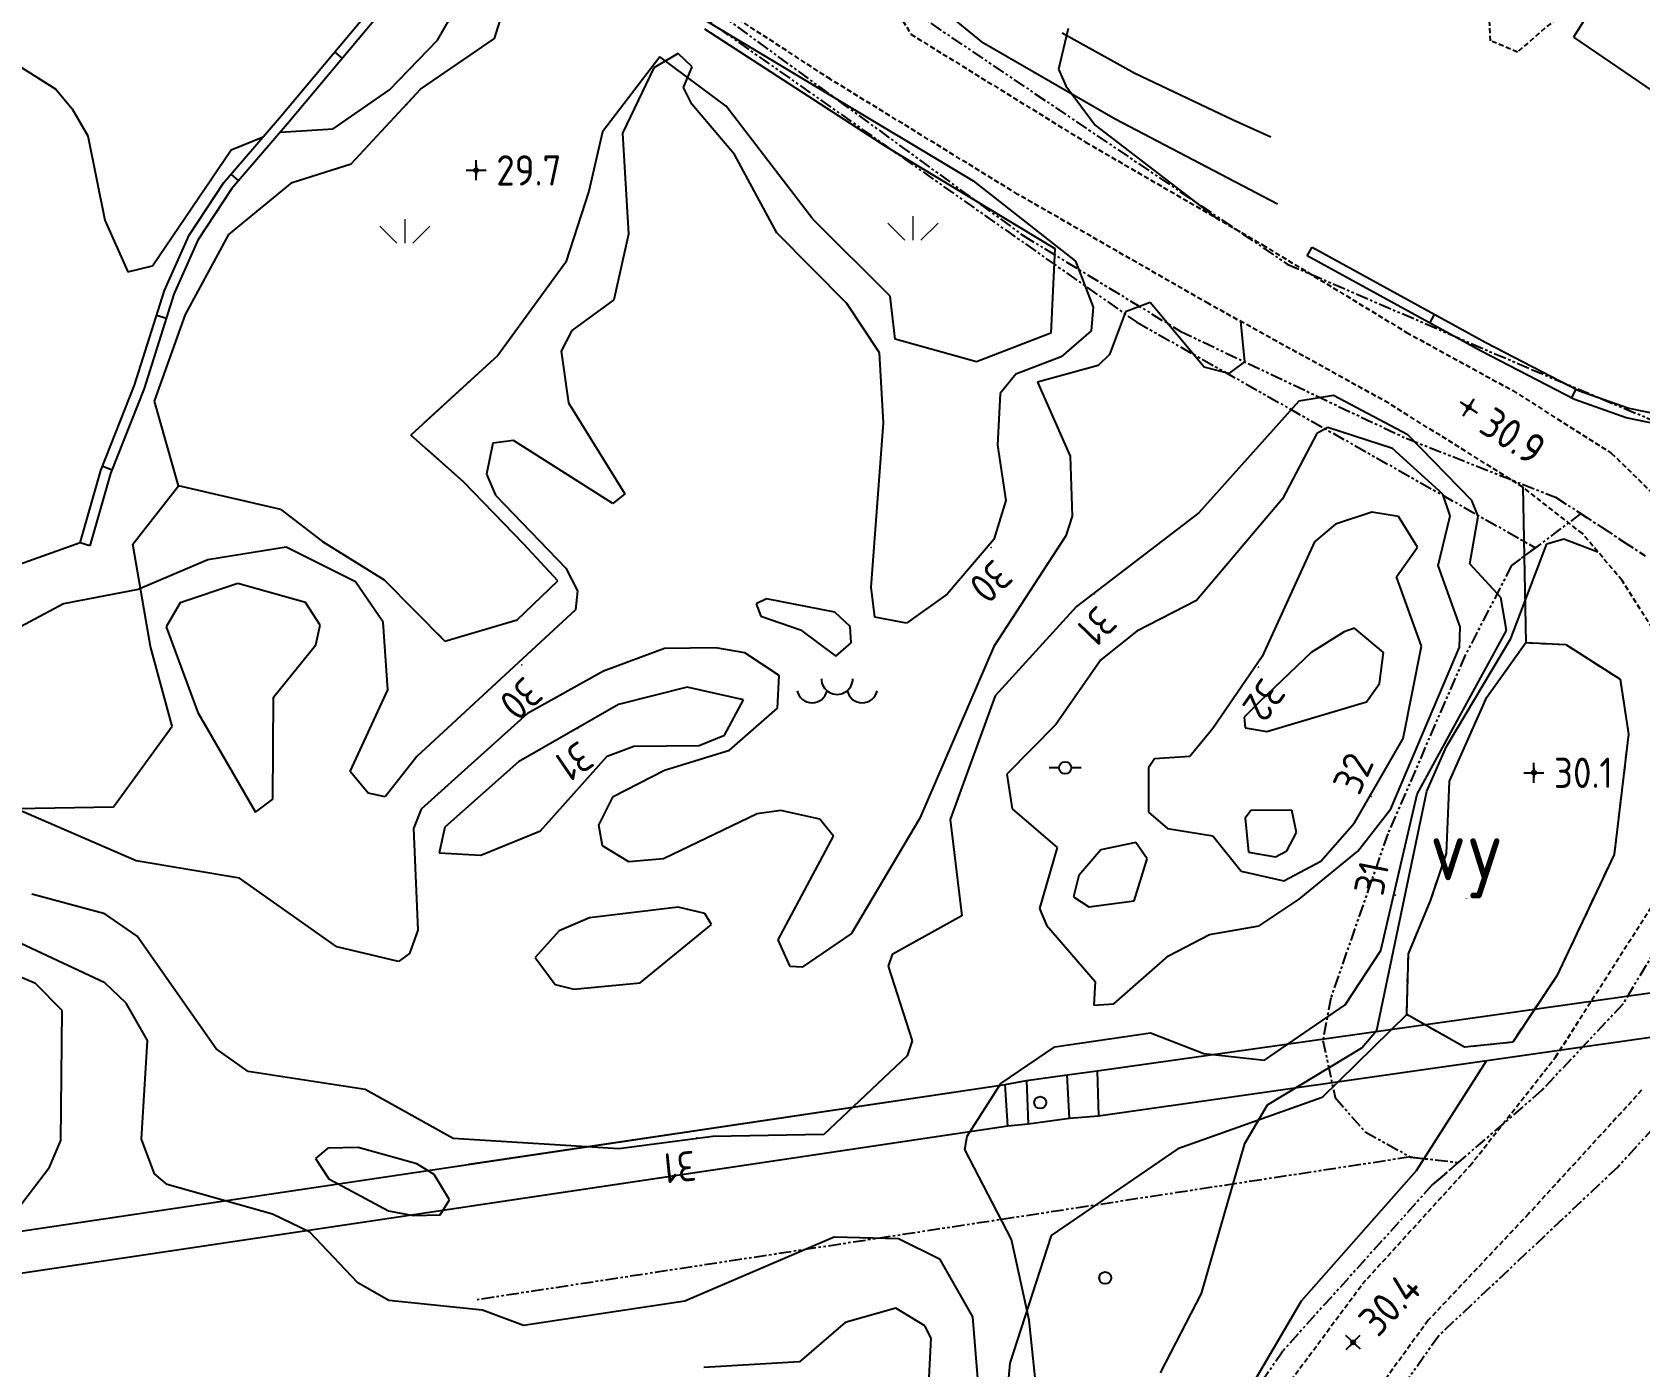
# Model space of a CAD drawing. Header units: metres. Extents: x 139929 to 142176, y 6401995 to 6404420.
# Drawn here: x 140050.9 to 140131.1, y 6402249 to 6402315.6 of the extents above; entities that cross this region are included whole.
import ezdxf
from ezdxf.enums import TextEntityAlignment as Align

# ---------------------------------------------------------------- set-up
doc = ezdxf.new("R2010")
doc.units = ezdxf.units.M
doc.header["$LTSCALE"] = 0.5
for name, pattern in [('DASHED', [0.75, 0.5, -0.25]), ('HAECK', [0]), ('PHANTOM', [2.5, 1.25, -0.25, 0.25, -0.25, 0.25, -0.25]), ('Underjord-Strand', [1.6, 0.8, -0.8])]:
    doc.linetypes.add(name, pattern=pattern)
doc.layers.get('0').update_dxf_attribs({"color": 1})
for name, color, linetype in [('M-BEF-BELYSNINGSSTOLPE', 4, 'Continuous'), ('M-BEF-BYGGNAD', 3, 'Continuous'), ('M-BEF-BÄCK', 7, 'Continuous'), ('M-BEF-EL-LUFT', 4, 'ELLEDNING'), ('M-BEF-HÄCK', 7, 'Continuous'), ('M-BEF-MARKLINJE', 4, 'Continuous'), ('M-BEF-MUR', 4, 'Continuous'), ('M-BEF-NIVÅ', 4, 'Continuous'), ('M-BEF-NIVÅKURVA-PRIMÄR-0.5M', 12, 'Continuous'), ('M-BEF-NIVÅKURVA-PRIMÄR-1.0M', 12, 'Continuous'), ('M-BEF-STAKET', 4, 'STAKET'), ('M-BEF-STOLPAR', 4, 'Continuous'), ('M-BEF-STRANDLINJE', 4, 'Continuous'), ('M-BEF-VÄGKANT', 1, 'DASHED'), ('M-GR-FASTIGHETSGRÄNS', 3, 'PHANTOM')]:
    doc.layers.add(name, color=color, linetype=linetype)
for name, color, linetype, lineweight in [('PRI_LED_LUFTLED_ELNÄT', 249, 'Continuous', 18), ('PRI_MARKSLAG_KÄRR', 100, 'Continuous', 18), ('PRI_VATTEN_VY', 170, 'Continuous', 18)]:
    doc.layers.add(name, color=color, linetype=linetype, lineweight=lineweight)
doc.styles.add('ISO', font='iso.shx', dxfattribs={"height": 2.5})
doc.styles.get("Standard").update_dxf_attribs({"font": 'simplex8.shx'})
doc.linetypes.add('Bäck', pattern='A,5,[107,sma.shx,S=1,R=0,X=0,Y=0],5', length=10)
doc.linetypes.add('ELLEDNING', pattern='A,3,-0.5,["E",Standard,S=0.5,R=0,X=0,Y=-0.25],-0.5', length=4)
doc.linetypes.add('STAKET', pattern='A,7,[134,morastr.shx,S=0.8,R=0,X=0,Y=0],0.6,[134,morastr.shx,S=0.8,R=0,X=0,Y=0],1', length=8.6)

# ---------------------------------------------------------------- blocks, each defined once
blk = doc.blocks.new('PRI_L_ALLM')
for points in [[(-0.3, 0, 0), (-0.8, 0, 0)], [(0.8, 0, 0), (0.3, 0, 0)]]:
    blk.add_polyline3d(points)
blk.add_circle((0, 0), 0.3)
blk = doc.blocks.new('PRI_L_STAM')
blk.add_circle((0, 0), 0.3)
blk = doc.blocks.new('PRI_M_BERG')
for centre, radius, start, end in [((0, 0.867), 0.784, 179.99999, 0.00001), ((-1.252, 0.43), 0.765, 192.29023, 347.70977), ((1.252, 0.43), 0.765, 192.29023, 347.70977)]:
    blk.add_arc(centre, radius, start, end)
blk = doc.blocks.new('PRI_M_KÄRR')
for points in [[(-1.249, 0.849, 0), (-0.4, 0, 0)], [(0, 1.2, 0), (0, 0, 0)], [(1.249, 0.849, 0), (0.4, 0, 0)]]:
    blk.add_polyline3d(points)
blk = doc.blocks.new('PRI_NIVÅ_HÖJDPUNKT_ISM')
at = {"color": 7}
for p, q in [((-0.25, 0), (0.25, 0)), ((0, 0.25), (0, -0.25))]:
    blk.add_line(p, q, dxfattribs=at)
blk = doc.blocks.new('osynlig cirkel')
blk.add_circle((0, 0), 0.005)
blk = doc.blocks.new('OSYNLIG')
blk.add_blockref('osynlig cirkel', (0, 0))
blk = doc.blocks.new('SPWDEF')
at = {"color": 0, "linetype": 'Continuous'}
for p, q in [((-1, 0), (1, 0)), ((0, -1), (0, 1))]:
    blk.add_line(p, q, dxfattribs=at)
blk.add_circle((0, 0), 0.2)
blk = doc.blocks.new('PRI_V_POLLARE')
blk.add_circle((0, 0), 0.2)
blk = doc.blocks.new('PRI_NIVÅ_HÖJDPKT')
at = {"color": 0, "linetype": 'Continuous', "lineweight": -3}
blk.add_circle((183, 184), 0.0005, dxfattribs=at)

msp = doc.modelspace()

# ---------------------------------------------------------------- linework, layer by layer
at = {"layer": 'M-BEF-BYGGNAD'}
for p, q in [((140131.024, 6402320.51), (140127.795, 6402315.332)), ((140131.024, 6402320.51), (140127.795, 6402315.332)), ((140127.795, 6402315.332), (140132.876, 6402311.87)), ((140127.795, 6402315.332), (140132.876, 6402311.87))]:
    msp.add_line(p, q, dxfattribs=at)
at = {"layer": 'M-BEF-BÄCK', "linetype": 'Bäck', "lineweight": -3}
for p, q in [((140119.961, 6402258.796, 29.761), (140123.461, 6402264.261, 30.019)), ((140114.239, 6402252.289, 29.601), (140119.961, 6402258.796, 29.761)), ((140110.418, 6402245.813, 29.727), (140114.239, 6402252.289, 29.601))]:
    msp.add_line(p, q, dxfattribs=at)
at = {"layer": 'M-BEF-BÄCK', "lineweight": -3}
for p, q in [((140119.961, 6402258.796), (140123.461, 6402264.261)), ((140114.239, 6402252.289), (140119.961, 6402258.796)), ((140110.418, 6402245.813), (140114.239, 6402252.289))]:
    msp.add_line(p, q, dxfattribs=at)
at = {"layer": 'M-BEF-EL-LUFT', "lineweight": -3}
for p, q in [((140104.027, 6402263.767), (140149.444, 6402270.159)), ((140149.757, 6402268.007), (140104.109, 6402261.503)), ((140102.539, 6402263.565), (140104.027, 6402263.767)), ((140019.271, 6402251.141, 40.173), (140099.436, 6402263.09, 40.082)), ((140099.436, 6402263.09, 40.082), (140100.501, 6402263.283, 40.082)), ((140100.501, 6402263.283, 40.082), (140102.539, 6402263.565, 40.082)), ((140102.656, 6402261.379, 40.093), (140100.595, 6402261.103, 40.093)), ((140104.109, 6402261.503), (140102.656, 6402261.379)), ((140099.576, 6402261.009, 40.093), (140019.357, 6402249.025, 40.173)), ((140100.595, 6402261.103, 40.093), (140099.576, 6402261.009, 40.093))]:
    msp.add_line(p, q, dxfattribs=at)
at = {"layer": 'M-BEF-HÄCK', "color": 1, "linetype": 'HAECK', "lineweight": -3}
for p, q in [((140098.366, 6402315.034, 31.804), (140094.837, 6402317.919, 31.558)), ((140102.293, 6402315.555), (140105.911, 6402313.538)), ((140104.933, 6402311.237), (140098.366, 6402315.034)), ((140105.911, 6402313.538), (140110.828, 6402311.203)), ((140113.026, 6402307.006), (140104.933, 6402311.237)), ((140110.828, 6402311.203), (140112.694, 6402310.37))]:
    msp.add_line(p, q, dxfattribs=at)
at = {"layer": 'M-BEF-HÄCK', "lineweight": -3}
for p, q in [((140098.366, 6402315.034), (140094.837, 6402317.919)), ((140102.293, 6402315.555), (140105.911, 6402313.538)), ((140104.933, 6402311.237), (140098.366, 6402315.034)), ((140105.911, 6402313.538), (140110.828, 6402311.203)), ((140113.026, 6402307.006), (140104.933, 6402311.237)), ((140110.828, 6402311.203), (140112.694, 6402310.37))]:
    msp.add_line(p, q, dxfattribs=at)
at = {"layer": 'M-BEF-MARKLINJE'}
for p, q in [((140073.958, 6402315.271, 29.218), (140075.225, 6402319.253, 29.515)), ((140070.277, 6402312.74, 29.338), (140073.958, 6402315.271, 29.218)), ((140084.435, 6402315.751, 29.796), (140093.52, 6402309.864, 29.985)), ((140082.21, 6402314.355, 29.298), (140079.344, 6402310.614, 29.395)), ((140085.523, 6402311.896, 29.43), (140082.21, 6402314.355, 29.298)), ((140066.817, 6402309.01, 29.584), (140070.277, 6402312.74, 29.338)), ((140089.85, 6402306.248, 29.601), (140085.523, 6402311.896, 29.43)), ((140079.344, 6402310.614, 29.395), (140078.662, 6402307.653, 29.578)), ((140093.52, 6402309.864, 29.985), (140101.925, 6402304.788, 29.813)), ((140063.861, 6402308.092, 29.756), (140066.817, 6402309.01, 29.584)), ((140060.713, 6402305.482, 29.813), (140063.861, 6402308.092, 29.756)), ((140078.662, 6402307.653, 29.578), (140077.53, 6402304.118, 29.704)), ((140093.704, 6402302.412, 29.721), (140089.85, 6402306.248, 29.601)), ((140058.551, 6402301.504, 29.767), (140060.713, 6402305.482, 29.813)), ((140101.925, 6402304.788, 29.813), (140101.723, 6402300.561, 30.042)), ((140077.53, 6402304.118, 29.704), (140074.137, 6402299.448, 29.922)), ((140093.96, 6402300.264, 29.853), (140093.704, 6402302.412, 29.721)), ((140056.997, 6402297.182, 29.573), (140058.551, 6402301.504, 29.767)), ((140098.014, 6402299.144, 29.882), (140093.96, 6402300.264, 29.853)), ((140101.723, 6402300.561, 30.042), (140098.014, 6402299.144, 29.882)), ((140074.137, 6402299.448, 29.922), (140069.78, 6402295.484, 30.025)), ((140058.202, 6402292.955, 29.561), (140056.997, 6402297.182, 29.573)), ((140072.423, 6402293.158, 29.653), (140069.78, 6402295.484, 30.025)), ((140055.918, 6402290.037, 29.51), (140058.202, 6402292.955, 29.561)), ((140063.299, 6402291.769, 29.721), (140058.202, 6402292.955, 29.561)), ((140075.422, 6402290.048, 29.641), (140072.423, 6402293.158, 29.653)), ((140125.277, 6402292.883, 30.717), (140125.426, 6402285.129, 30.19)), ((140063.299, 6402291.769, 29.721), (140065.374, 6402290.174, 29.985)), ((140056.798, 6402284.942, 29.876), (140055.918, 6402290.037, 29.51)), ((140065.374, 6402290.174, 29.985), (140068.453, 6402288.266, 29.721)), ((140077.115, 6402288.218, 29.939), (140075.422, 6402290.048, 29.641)), ((140068.453, 6402288.266, 29.721), (140071.482, 6402285.205, 29.51)), ((140075.097, 6402286.267, 30.105), (140077.115, 6402288.218, 29.939)), ((140071.482, 6402285.205, 29.51), (140075.097, 6402286.267, 30.105)), ((140057.873, 6402280.967, 30.265), (140056.798, 6402284.942, 29.876)), ((140054.949, 6402276.941, 30.505), (140057.873, 6402280.967, 30.265)), ((140047.214, 6402276.799, 30.831), (140054.949, 6402276.941, 30.505)), ((140119.483, 6402266.579, 29.91), (140115.254, 6402262.435, 29.727)), ((140115.254, 6402262.435, 29.727), (140108.057, 6402259.867, 30.253)), ((140108.057, 6402259.867, 30.253), (140101.746, 6402255.55, 30.591)), ((140101.746, 6402255.55, 30.591), (140099.669, 6402249.187, 31.209)), ((140099.669, 6402249.187, 31.209), (140098.422, 6402235.186, 31.003))]:
    msp.add_line(p, q, dxfattribs=at)
at = {"layer": 'M-BEF-MARKLINJE', "lineweight": -3}
for p, q in [((140073.958, 6402315.271), (140075.225, 6402319.253)), ((140070.277, 6402312.74), (140073.958, 6402315.271)), ((140084.435, 6402315.751), (140093.52, 6402309.864)), ((140082.21, 6402314.355), (140079.344, 6402310.614)), ((140085.523, 6402311.896), (140082.21, 6402314.355)), ((140069.539, 6402311.945), (140070.277, 6402312.74)), ((140089.85, 6402306.248), (140085.523, 6402311.896)), ((140079.344, 6402310.614), (140078.662, 6402307.653)), ((140093.52, 6402309.864), (140101.925, 6402304.788)), ((140078.662, 6402307.653), (140077.53, 6402304.118)), ((140093.704, 6402302.412), (140089.85, 6402306.248)), ((140101.925, 6402304.788), (140101.723, 6402300.561)), ((140077.53, 6402304.118), (140074.137, 6402299.448)), ((140093.96, 6402300.264), (140093.704, 6402302.412)), ((140098.014, 6402299.144), (140093.96, 6402300.264)), ((140101.723, 6402300.561), (140098.014, 6402299.144)), ((140074.137, 6402299.448), (140070.483, 6402296.123)), ((140072.423, 6402293.158), (140070.562, 6402294.796)), ((140075.422, 6402290.048), (140072.423, 6402293.158)), ((140125.277, 6402292.883), (140125.426, 6402285.129)), ((140077.115, 6402288.218), (140075.422, 6402290.048)), ((140075.097, 6402286.267), (140077.115, 6402288.218)), ((140071.482, 6402285.205), (140075.097, 6402286.267)), ((140071.111, 6402285.58), (140071.482, 6402285.205)), ((140119.483, 6402266.579), (140115.254, 6402262.435)), ((140115.254, 6402262.435), (140108.057, 6402259.867)), ((140108.057, 6402259.867), (140101.746, 6402255.55)), ((140101.746, 6402255.55), (140099.669, 6402249.187)), ((140099.669, 6402249.187), (140098.422, 6402235.186))]:
    msp.add_line(p, q, dxfattribs=at)
at = {"layer": 'M-BEF-MUR'}
for p, q in [((140063.233, 6402311.314, 30.826), (140067.637, 6402316.573, 31.192)), ((140068.019, 6402316.25, 31.192), (140063.613, 6402310.99, 30.826)), ((140065.983, 6402314.598, 31.055), (140066.366, 6402314.277, 31.055)), ((140060.455, 6402308.091, 30.459), (140063.233, 6402311.314, 30.826)), ((140063.613, 6402310.99, 30.826), (140060.854, 6402307.789, 30.459)), ((140058.721, 6402305.451, 30.539), (140060.455, 6402308.091, 30.459)), ((140060.806, 6402308.499, 30.505), (140061.184, 6402308.172, 30.503)), ((140060.854, 6402307.789, 30.459), (140059.162, 6402305.211, 30.539)), ((140057.499, 6402302.694, 30.488), (140058.721, 6402305.451, 30.539)), ((140059.162, 6402305.211, 30.539), (140057.967, 6402302.517, 30.488)), ((140114.519, 6402304.424), (140114.759, 6402304.863)), ((140114.759, 6402304.863), (140123.434, 6402300.103)), ((140123.198, 6402299.662), (140114.519, 6402304.424)), ((140056.005, 6402297.975, 30.202), (140057.499, 6402302.694, 30.488)), ((140057.967, 6402302.517, 30.488), (140056.477, 6402297.807, 30.202)), ((140057.11, 6402301.467, 30.414), (140057.587, 6402301.316, 30.415)), ((140120.634, 6402301.069), (140120.874, 6402301.507)), ((140123.434, 6402300.103), (140128.046, 6402297.715)), ((140127.846, 6402297.255), (140123.198, 6402299.662)), ((140054.327, 6402293.721, 30.334), (140056.005, 6402297.975, 30.202)), ((140056.477, 6402297.807, 30.202), (140054.801, 6402293.56, 30.334)), ((140127.704, 6402297.329), (140127.934, 6402297.773)), ((140128.046, 6402297.715), (140130.562, 6402296.818)), ((140130.428, 6402296.336), (140127.846, 6402297.255)), ((140130.562, 6402296.818), (140133.225, 6402296.28)), ((140133.136, 6402295.788), (140130.428, 6402296.336)), ((140053.284, 6402290.104, 30.717), (140054.327, 6402293.721, 30.334)), ((140054.801, 6402293.56, 30.334), (140053.765, 6402289.965, 30.717)), ((140054.414, 6402293.94, 30.327), (140054.878, 6402293.757, 30.328)), ((140053.765, 6402289.965, 30.717), (140053.284, 6402290.104, 30.717))]:
    msp.add_line(p, q, dxfattribs=at)
at = {"layer": 'M-BEF-MUR', "lineweight": -3}
for p, q in [((140114.519, 6402304.424), (140114.759, 6402304.863)), ((140114.759, 6402304.863), (140123.434, 6402300.103)), ((140123.198, 6402299.662), (140114.519, 6402304.424)), ((140120.634, 6402301.069), (140120.874, 6402301.507)), ((140123.434, 6402300.103), (140128.046, 6402297.715)), ((140127.846, 6402297.255), (140123.198, 6402299.662)), ((140127.704, 6402297.329), (140127.934, 6402297.773)), ((140128.046, 6402297.715), (140130.562, 6402296.818)), ((140130.428, 6402296.336), (140127.846, 6402297.255)), ((140130.562, 6402296.818), (140133.225, 6402296.28)), ((140133.136, 6402295.788), (140130.428, 6402296.336))]:
    msp.add_line(p, q, dxfattribs=at)
at = {"layer": 'M-BEF-NIVÅKURVA-PRIMÄR-0.5M', "linetype": 'Continuous', "lineweight": -3}
for p, q in [((140102.58, 6402315.773, 30.5), (140102.1, 6402313.744, 30.5)), ((140102.1, 6402313.744, 30.5), (140102.476, 6402312.913, 30.5)), ((140102.476, 6402312.913, 30.5), (140103.94, 6402310.938, 30.5)), ((140103.94, 6402310.938, 30.5), (140109.934, 6402306.34, 30.5)), ((140105.45, 6402301.634, 30.5), (140104.653, 6402299.51, 30.5)), ((140106.677, 6402302.09, 30.5), (140105.45, 6402301.634, 30.5)), ((140109.377, 6402298.872, 30.5), (140106.677, 6402302.09, 30.5)), ((140111.185, 6402301.161, 30.5), (140111.381, 6402299.129, 30.5)), ((140104.653, 6402299.51, 30.5), (140104.091, 6402298.958, 30.5)), ((140111.381, 6402299.129, 30.5), (140110.599, 6402298.55, 30.5)), ((140104.091, 6402298.958, 30.5), (140101.063, 6402298.125, 30.5)), ((140110.599, 6402298.55, 30.5), (140109.377, 6402298.872, 30.5)), ((140101.063, 6402298.125, 30.5), (140102.693, 6402294.439, 30.5)), ((140115.543, 6402295.861, 31.5), (140115.004, 6402295.561, 31.5)), ((140118.764, 6402294.806, 31.5), (140115.543, 6402295.861, 31.5)), ((140115.004, 6402295.561, 31.5), (140113.283, 6402292.308, 31.5)), ((140102.693, 6402294.439, 30.5), (140102.782, 6402291.442, 30.5)), ((140121.277, 6402292.531, 31.5), (140118.764, 6402294.806, 31.5)), ((140113.283, 6402292.308, 31.5), (140108.996, 6402287.224, 31.5)), ((140121.65, 6402291.449, 31.5), (140121.277, 6402292.531, 31.5)), ((140102.782, 6402291.442, 30.5), (140102.471, 6402290.453, 30.5)), ((140121.049, 6402288.974, 31.5), (140121.65, 6402291.449, 31.5)), ((140102.471, 6402290.453, 30.5), (140098.873, 6402284.938, 30.5)), ((140126.472, 6402290.062, 30.5), (140127.321, 6402290.305, 30.5)), ((140127.321, 6402290.305, 30.5), (140129.024, 6402289.654, 30.5)), ((140124.673, 6402285.34, 30.5), (140126.472, 6402290.062, 30.5)), ((140122.148, 6402285.915, 31.5), (140121.049, 6402288.974, 31.5)), ((140061.148, 6402288.078, 30.5), (140058.272, 6402287.115, 30.5)), ((140064.533, 6402287.131, 30.5), (140061.148, 6402288.078, 30.5)), ((140058.272, 6402287.115, 30.5), (140057.579, 6402285.912, 30.5)), ((140065.259, 6402286.001, 30.5), (140064.533, 6402287.131, 30.5)), ((140087.543, 6402287.319, 30.5), (140087.025, 6402287.06, 30.5)), ((140087.025, 6402287.06, 30.5), (140087.257, 6402286.446, 30.5)), ((140090.95, 6402286.645, 30.5), (140087.543, 6402287.319, 30.5)), ((140108.996, 6402287.224, 31.5), (140106.014, 6402285.692, 31.5)), ((140087.257, 6402286.446, 30.5), (140089.234, 6402285.764, 30.5)), ((140091.715, 6402285.938, 30.5), (140090.95, 6402286.645, 30.5)), ((140057.579, 6402285.912, 30.5), (140059.163, 6402281.649, 30.5)), ((140065.04, 6402285.013, 30.5), (140065.259, 6402286.001, 30.5)), ((140089.234, 6402285.764, 30.5), (140090.989, 6402284.461, 30.5)), ((140091.764, 6402285.124, 30.5), (140091.715, 6402285.938, 30.5)), ((140106.014, 6402285.692, 31.5), (140104.218, 6402284.277, 31.5)), ((140116.364, 6402285.669, 32.5), (140114.718, 6402284.641, 32.5)), ((140116.875, 6402285.847, 32.5), (140116.364, 6402285.669, 32.5)), ((140118.324, 6402284.637, 32.5), (140116.875, 6402285.847, 32.5)), ((140122.115, 6402284.908, 31.5), (140122.148, 6402285.915, 31.5)), ((140062.934, 6402282.413, 30.5), (140065.04, 6402285.013, 30.5)), ((140082.445, 6402284.832, 30.5), (140079.396, 6402283.709, 30.5)), ((140085.008, 6402284.864, 30.5), (140082.445, 6402284.832, 30.5)), ((140086.454, 6402284.621, 30.5), (140085.008, 6402284.864, 30.5)), ((140088.171, 6402283.496, 30.5), (140086.454, 6402284.621, 30.5)), ((140090.989, 6402284.461, 30.5), (140091.764, 6402285.124, 30.5)), ((140098.873, 6402284.938, 30.5), (140095.189, 6402276.379, 30.5)), ((140114.718, 6402284.641, 32.5), (140112.134, 6402282.171, 32.5)), ((140118.127, 6402283.088, 32.5), (140118.324, 6402284.637, 32.5)), ((140118.692, 6402276.835, 31.5), (140122.115, 6402284.908, 31.5)), ((140121.467, 6402279.943, 30.5), (140124.673, 6402285.34, 30.5)), ((140104.218, 6402284.277, 31.5), (140101.97, 6402281.046, 31.5)), ((140079.396, 6402283.709, 30.5), (140075.616, 6402281.586, 30.5)), ((140088.088, 6402281.855, 30.5), (140088.171, 6402283.496, 30.5)), ((140117.48, 6402282.18, 32.5), (140118.127, 6402283.088, 32.5)), ((140062.899, 6402277.317, 30.5), (140062.934, 6402282.413, 30.5)), ((140112.497, 6402280.696, 32.5), (140117.48, 6402282.18, 32.5)), ((140059.163, 6402281.649, 30.5), (140062.033, 6402276.677, 30.5)), ((140075.616, 6402281.586, 30.5), (140070.311, 6402276.823, 30.5)), ((140085.685, 6402279.758, 30.5), (140088.088, 6402281.855, 30.5)), ((140112.134, 6402282.171, 32.5), (140111.378, 6402281.414, 32.5)), ((140111.378, 6402281.414, 32.5), (140111.415, 6402280.881, 32.5)), ((140101.97, 6402281.046, 31.5), (140099.523, 6402278.558, 31.5)), ((140111.415, 6402280.881, 32.5), (140112.497, 6402280.696, 32.5)), ((140120.478, 6402277.711, 30.5), (140121.467, 6402279.943, 30.5)), ((140082.437, 6402278.759, 30.5), (140085.685, 6402279.758, 30.5)), ((140079.88, 6402277.452, 30.5), (140082.437, 6402278.759, 30.5)), ((140099.523, 6402278.558, 31.5), (140099.788, 6402276.84, 31.5)), ((140056.088, 6402274.248, 30.5), (140048.741, 6402277.416, 30.5)), ((140079.176, 6402276.019, 30.5), (140079.88, 6402277.452, 30.5)), ((140117.995, 6402265.8, 30.5), (140120.478, 6402277.711, 30.5)), ((140062.033, 6402276.677, 30.5), (140062.899, 6402277.317, 30.5)), ((140070.311, 6402276.823, 30.5), (140069.913, 6402275.853, 30.5)), ((140087.067, 6402276.59, 30.5), (140082.401, 6402274.347, 30.5)), ((140088.258, 6402276.759, 30.5), (140087.067, 6402276.59, 30.5)), ((140090.201, 6402276.315, 30.5), (140088.258, 6402276.759, 30.5)), ((140099.788, 6402276.84, 31.5), (140102.043, 6402274.912, 31.5)), ((140111.701, 6402276.75, 32.5), (140111.426, 6402276.368, 32.5)), ((140113.755, 6402276.767, 32.5), (140111.701, 6402276.75, 32.5)), ((140113.975, 6402275.649, 32.5), (140113.755, 6402276.767, 32.5)), ((140117.042, 6402274.72, 31.5), (140118.692, 6402276.835, 31.5)), ((140069.913, 6402275.853, 30.5), (140070.132, 6402270.778, 30.5)), ((140079.349, 6402274.989, 30.5), (140079.176, 6402276.019, 30.5)), ((140090.871, 6402275.473, 30.5), (140090.201, 6402276.315, 30.5)), ((140095.189, 6402276.379, 30.5), (140091.779, 6402270.617, 30.5)), ((140111.426, 6402276.368, 32.5), (140111.587, 6402274.669, 32.5)), ((140080.672, 6402274.199, 30.5), (140079.349, 6402274.989, 30.5)), ((140088.117, 6402270.303, 30.5), (140090.871, 6402275.473, 30.5)), ((140113.494, 6402274.742, 32.5), (140113.975, 6402275.649, 32.5)), ((140061.232, 6402273.38, 30.5), (140056.088, 6402274.248, 30.5)), ((140082.401, 6402274.347, 30.5), (140080.672, 6402274.199, 30.5)), ((140102.043, 6402274.912, 31.5), (140101.15, 6402271.862, 31.5)), ((140111.587, 6402274.669, 32.5), (140112.94, 6402274.437, 32.5)), ((140112.94, 6402274.437, 32.5), (140113.494, 6402274.742, 32.5)), ((140114.117, 6402272.333, 31.5), (140117.042, 6402274.72, 31.5)), ((140066.091, 6402269.955, 30.5), (140061.232, 6402273.38, 30.5)), ((140101.15, 6402271.862, 31.5), (140101.501, 6402271.03, 31.5)), ((140112.119, 6402271.004, 31.5), (140114.117, 6402272.333, 31.5)), ((140101.501, 6402271.03, 31.5), (140103.929, 6402268.226, 31.5)), ((140109.646, 6402270.572, 31.5), (140112.119, 6402271.004, 31.5)), ((140054.514, 6402268.148, 31.5), (140049.251, 6402270.611, 31.5)), ((140070.132, 6402270.778, 30.5), (140069.727, 6402269.624, 30.5)), ((140088.724, 6402268.965, 30.5), (140088.117, 6402270.303, 30.5)), ((140091.779, 6402270.617, 30.5), (140089.319, 6402268.943, 30.5)), ((140107.593, 6402269.497, 31.5), (140109.646, 6402270.572, 31.5)), ((140069.177, 6402269.215, 30.5), (140066.091, 6402269.955, 30.5)), ((140069.727, 6402269.624, 30.5), (140069.177, 6402269.215, 30.5)), ((140104.859, 6402267.108, 31.5), (140107.593, 6402269.497, 31.5)), ((140089.319, 6402268.943, 30.5), (140088.724, 6402268.965, 30.5)), ((140055.591, 6402267.133, 31.5), (140054.514, 6402268.148, 31.5)), ((140103.929, 6402268.226, 31.5), (140103.863, 6402267.035, 31.5)), ((140056.647, 6402265.286, 31.5), (140055.591, 6402267.133, 31.5)), ((140103.863, 6402267.035, 31.5), (140104.859, 6402267.108, 31.5)), ((140117.248, 6402264.916, 30.5), (140117.995, 6402265.8, 30.5)), ((140056.354, 6402260.356, 31.5), (140056.647, 6402265.286, 31.5)), ((140112.533, 6402262.062, 30.5), (140117.248, 6402264.916, 30.5)), ((140111.396, 6402260.14, 30.5), (140112.533, 6402262.062, 30.5)), ((140057.003, 6402258.625, 31.5), (140056.354, 6402260.356, 31.5)), ((140065.64, 6402259.909, 31.5), (140065.026, 6402259.392, 31.5)), ((140067.161, 6402259.933, 31.5), (140065.64, 6402259.909, 31.5)), ((140070.092, 6402259.131, 31.5), (140067.161, 6402259.933, 31.5)), ((140109.238, 6402252.65, 30.5), (140111.396, 6402260.14, 30.5)), ((140065.026, 6402259.392, 31.5), (140065.702, 6402258.382, 31.5)), ((140070.947, 6402258.6, 31.5), (140070.092, 6402259.131, 31.5)), ((140057.622, 6402258.091, 31.5), (140057.003, 6402258.625, 31.5)), ((140065.702, 6402258.382, 31.5), (140068.677, 6402256.782, 31.5)), ((140071.72, 6402257.322, 31.5), (140070.947, 6402258.6, 31.5)), ((140062.889, 6402256.615, 31.5), (140057.622, 6402258.091, 31.5)), ((140071.255, 6402256.581, 31.5), (140071.72, 6402257.322, 31.5)), ((140064.749, 6402255.716, 31.5), (140062.889, 6402256.615, 31.5)), ((140068.677, 6402256.782, 31.5), (140069.905, 6402256.551, 31.5)), ((140069.905, 6402256.551, 31.5), (140071.255, 6402256.581, 31.5)), ((140067.148, 6402253.184, 31.5), (140064.749, 6402255.716, 31.5)), ((140090.914, 6402255.467, 31.5), (140083.468, 6402252.276, 31.5)), ((140094.124, 6402255.38, 31.5), (140090.914, 6402255.467, 31.5)), ((140096.201, 6402254.352, 31.5), (140094.124, 6402255.38, 31.5)), ((140097.832, 6402251.485, 31.5), (140096.201, 6402254.352, 31.5)), ((140068.69, 6402252.314, 31.5), (140067.148, 6402253.184, 31.5)), ((140107.194, 6402248.706, 30.5), (140109.238, 6402252.65, 30.5)), ((140073.367, 6402251.825, 31.5), (140068.69, 6402252.314, 31.5)), ((140075.414, 6402251.065, 31.5), (140073.367, 6402251.825, 31.5)), ((140083.468, 6402252.276, 31.5), (140075.414, 6402251.065, 31.5)), ((140098.206, 6402246.826, 31.5), (140097.832, 6402251.485, 31.5))]:
    msp.add_line(p, q, dxfattribs=at)
at = {"layer": 'M-BEF-NIVÅKURVA-PRIMÄR-1.0M', "linetype": 'Continuous', "lineweight": -3}
for p, q in [((140076.042, 6402321.248, 30), (140097.852, 6402308.168, 30)), ((140071.121, 6402315.186, 30), (140074.208, 6402320.606, 30)), ((140047.623, 6402315.534, 30), (140052.066, 6402312.744, 30)), ((140068.719, 6402312.702, 30), (140071.121, 6402315.186, 30)), ((140083.124, 6402314.514, 30), (140081.91, 6402313.802, 30)), ((140083.825, 6402313.85, 30), (140083.124, 6402314.514, 30)), ((140081.91, 6402313.802, 30), (140080.35, 6402310.543, 30)), ((140083.4, 6402312.817, 30), (140083.825, 6402313.85, 30)), ((140052.066, 6402312.744, 30), (140052.889, 6402311.762, 30)), ((140065.907, 6402310.754, 30), (140068.719, 6402312.702, 30)), ((140083.801, 6402311.997, 30), (140083.4, 6402312.817, 30)), ((140085.941, 6402309.484, 30), (140083.801, 6402311.997, 30)), ((140052.889, 6402311.762, 30), (140053.666, 6402310.42, 30)), ((140053.666, 6402310.42, 30), (140054.524, 6402306.2, 30)), ((140060.816, 6402309.72, 30), (140062.415, 6402310.365, 30)), ((140063.275, 6402310.598, 30), (140065.907, 6402310.754, 30)), ((140080.35, 6402310.543, 30), (140080.641, 6402305.502, 30)), ((140056.903, 6402303.927, 30), (140060.816, 6402309.72, 30)), ((140088.057, 6402305.567, 30), (140085.941, 6402309.484, 30)), ((140097.852, 6402308.168, 30), (140102.96, 6402304.167, 30)), ((140054.524, 6402306.2, 30), (140055.666, 6402303.635, 30)), ((140080.641, 6402305.502, 30), (140079.924, 6402302.232, 30)), ((140091.537, 6402302.047, 30), (140088.057, 6402305.567, 30)), ((140055.666, 6402303.635, 30), (140056.903, 6402303.927, 30)), ((140102.96, 6402304.167, 30), (140103.84, 6402301.863, 30)), ((140079.924, 6402302.232, 30), (140077.818, 6402300.701, 30)), ((140093.171, 6402299.591, 30), (140091.537, 6402302.047, 30)), ((140103.84, 6402301.863, 30), (140103.733, 6402300.685, 30)), ((140077.818, 6402300.701, 30), (140077.295, 6402299.667, 30)), ((140103.733, 6402300.685, 30), (140102.24, 6402299.38, 30)), ((140077.295, 6402299.667, 30), (140077.649, 6402297.098, 30)), ((140093.379, 6402296.09, 30), (140093.171, 6402299.591, 30)), ((140102.24, 6402299.38, 30), (140099.971, 6402298.514, 30)), ((140099.971, 6402298.514, 30), (140099.19, 6402297.557, 30)), ((140099.19, 6402297.557, 30), (140099.055, 6402294.972, 30)), ((140115.824, 6402297.451, 31), (140114.101, 6402297.172, 31)), ((140119.545, 6402295.495, 31), (140115.824, 6402297.451, 31)), ((140077.649, 6402297.098, 30), (140080.469, 6402292.56, 30)), ((140114.101, 6402297.172, 31), (140109.101, 6402291.596, 31)), ((140092.758, 6402287.889, 30), (140093.379, 6402296.09, 30)), ((140073.887, 6402295.073, 30), (140073.566, 6402293.535, 30)), ((140074.906, 6402295.213, 30), (140073.887, 6402295.073, 30)), ((140079.874, 6402292.067, 30), (140074.906, 6402295.213, 30)), ((140122.729, 6402292.219, 31), (140119.545, 6402295.495, 31)), ((140099.055, 6402294.972, 30), (140099.472, 6402292.218, 30)), ((140073.566, 6402293.535, 30), (140074.019, 6402292.481, 30)), ((140074.019, 6402292.481, 30), (140077.52, 6402288.847, 30)), ((140080.469, 6402292.56, 30), (140079.874, 6402292.067, 30)), ((140099.472, 6402292.218, 30), (140098.882, 6402290.277, 30)), ((140123.053, 6402291.438, 31), (140122.729, 6402292.219, 31)), ((140109.101, 6402291.596, 31), (140102.999, 6402286.924, 31)), ((140115.932, 6402291.032, 32), (140114.882, 6402290.162, 32)), ((140117.737, 6402291.631, 32), (140115.932, 6402291.032, 32)), ((140119.063, 6402291.413, 32), (140117.737, 6402291.631, 32)), ((140120.024, 6402289.888, 32), (140119.063, 6402291.413, 32)), ((140122.624, 6402289.056, 31), (140123.053, 6402291.438, 31)), ((140098.882, 6402290.277, 30), (140096.552, 6402287.547, 30)), ((140063.566, 6402289.895, 30), (140059.65, 6402289.258, 30)), ((140067.019, 6402288.169, 30), (140063.566, 6402289.895, 30)), ((140114.882, 6402290.162, 32), (140112.274, 6402284.442, 32)), ((140118.971, 6402288.411, 32), (140120.024, 6402289.888, 32)), ((140059.65, 6402289.258, 30), (140056.176, 6402287.779, 30)), ((140077.52, 6402288.847, 30), (140078.106, 6402287.711, 30)), ((140124.183, 6402287.373, 31), (140122.624, 6402289.056, 31)), ((140068.41, 6402286.149, 30), (140067.019, 6402288.169, 30)), ((140092.943, 6402286.4, 30), (140092.758, 6402287.889, 30)), ((140120.219, 6402284.944, 32), (140118.971, 6402288.411, 32)), ((140052.46, 6402287.072, 30), (140047.896, 6402284.623, 30)), ((140056.176, 6402287.779, 30), (140052.46, 6402287.072, 30)), ((140078.106, 6402287.711, 30), (140078.004, 6402286.757, 30)), ((140096.552, 6402287.547, 30), (140094.515, 6402286.102, 30)), ((140124.463, 6402285.74, 31), (140124.183, 6402287.373, 31)), ((140078.004, 6402286.757, 30), (140070.094, 6402279.445, 30)), ((140094.515, 6402286.102, 30), (140092.943, 6402286.4, 30)), ((140102.999, 6402286.924, 31), (140098.938, 6402282.477, 31)), ((140068.636, 6402282.768, 30), (140068.41, 6402286.149, 30)), ((140119.997, 6402277.564, 31), (140124.463, 6402285.74, 31)), ((140119.301, 6402280.338, 32), (140120.219, 6402284.944, 32)), ((140112.274, 6402284.442, 32), (140109.803, 6402280.849, 32)), ((140066.765, 6402278.692, 30), (140068.636, 6402282.768, 30)), ((140083.582, 6402282.914, 31), (140080.145, 6402282.043, 31)), ((140086.379, 6402282.27, 31), (140083.582, 6402282.914, 31)), ((140085.446, 6402280.508, 31), (140086.379, 6402282.27, 31)), ((140098.938, 6402282.477, 31), (140096.706, 6402276.309, 31)), ((140080.145, 6402282.043, 31), (140075.161, 6402279.178, 31)), ((140109.803, 6402280.849, 32), (140108.658, 6402279.441, 32)), ((140079.589, 6402279.456, 31), (140080.918, 6402279.964, 31)), ((140080.918, 6402279.964, 31), (140084.174, 6402279.994, 31)), ((140084.174, 6402279.994, 31), (140085.446, 6402280.508, 31)), ((140116.878, 6402276.144, 32), (140119.301, 6402280.338, 32)), ((140070.094, 6402279.445, 30), (140068.507, 6402277.44, 30)), ((140075.161, 6402279.178, 31), (140071.491, 6402275.92, 31)), ((140076.259, 6402275.739, 31), (140079.589, 6402279.456, 31)), ((140106.9, 6402279.326, 32), (140106.598, 6402278.887, 32)), ((140108.658, 6402279.441, 32), (140106.9, 6402279.326, 32)), ((140067.662, 6402277.625, 30), (140066.765, 6402278.692, 30)), ((140106.598, 6402278.887, 32), (140106.597, 6402276.667, 32)), ((140068.507, 6402277.44, 30), (140067.662, 6402277.625, 30)), ((140118.195, 6402269.774, 31), (140119.997, 6402277.564, 31)), ((140106.597, 6402276.667, 32), (140107.539, 6402275.848, 32)), ((140071.491, 6402275.92, 31), (140071.208, 6402274.635, 31)), ((140096.706, 6402276.309, 31), (140097.275, 6402271.501, 31)), ((140107.539, 6402275.848, 32), (140109.813, 6402275.493, 32)), ((140115.19, 6402274.219, 32), (140116.878, 6402276.144, 32)), ((140073.273, 6402274.524, 31), (140076.259, 6402275.739, 31)), ((140105.964, 6402275.165, 32), (140104.223, 6402274.798, 32)), ((140106.528, 6402274.343, 32), (140105.964, 6402275.165, 32)), ((140109.813, 6402275.493, 32), (140111.224, 6402273.728, 32)), ((140071.208, 6402274.635, 31), (140073.273, 6402274.524, 31)), ((140104.223, 6402274.798, 32), (140103.12, 6402273.515, 32)), ((140105.884, 6402272.24, 32), (140106.528, 6402274.343, 32)), ((140113.344, 6402273.251, 32), (140115.19, 6402274.219, 32)), ((140103.12, 6402273.515, 32), (140102.849, 6402272.441, 32)), ((140111.224, 6402273.728, 32), (140113.344, 6402273.251, 32)), ((140054.513, 6402271.604, 31), (140050.884, 6402272.574, 31)), ((140083.127, 6402271.928, 31), (140078.708, 6402271.392, 31)), ((140084.459, 6402271.61, 31), (140083.127, 6402271.928, 31)), ((140102.849, 6402272.441, 32), (140103.612, 6402271.947, 32)), ((140103.612, 6402271.947, 32), (140105.884, 6402272.24, 32)), ((140051.064, 6402268.114, 32), (140043.323, 6402271.417, 32)), ((140056.137, 6402270.492, 31), (140054.513, 6402271.604, 31)), ((140078.708, 6402271.392, 31), (140077.194, 6402270.749, 31)), ((140081.228, 6402268.15, 31), (140084.796, 6402271.068, 31)), ((140084.796, 6402271.068, 31), (140084.459, 6402271.61, 31)), ((140097.275, 6402271.501, 31), (140093.81, 6402269.569, 31)), ((140060.074, 6402264.866, 31), (140056.137, 6402270.492, 31)), ((140077.194, 6402270.749, 31), (140075.993, 6402269.418, 31)), ((140075.993, 6402269.418, 31), (140076.989, 6402268.066, 31)), ((140093.81, 6402269.569, 31), (140093.61, 6402268.986, 31)), ((140116.405, 6402267.054, 31), (140118.195, 6402269.774, 31)), ((140093.61, 6402268.986, 31), (140094.796, 6402265.262, 31)), ((140052.394, 6402266.783, 32), (140051.064, 6402268.114, 32)), ((140076.989, 6402268.066, 31), (140077.914, 6402267.834, 31)), ((140077.914, 6402267.834, 31), (140081.228, 6402268.15, 31)), ((140112.382, 6402264.29, 31), (140116.405, 6402267.054, 31)), ((140052.315, 6402260.296, 32), (140052.394, 6402266.783, 32)), ((140101.927, 6402264.955, 31), (140106.702, 6402265.669, 31)), ((140106.702, 6402265.669, 31), (140109.363, 6402264.625, 31)), ((140061.668, 6402263.739, 31), (140060.074, 6402264.866, 31)), ((140094.796, 6402265.262, 31), (140094.562, 6402264.519, 31)), ((140099.231, 6402263.131, 31), (140101.927, 6402264.955, 31)), ((140109.363, 6402264.625, 31), (140112.382, 6402264.29, 31)), ((140067.505, 6402262.839, 31), (140061.668, 6402263.739, 31)), ((140094.562, 6402264.519, 31), (140090.388, 6402260.596, 31)), ((140097.542, 6402260.514, 31), (140099.231, 6402263.131, 31)), ((140071.893, 6402260.397, 31), (140067.505, 6402262.839, 31)), ((140090.388, 6402260.596, 31), (140084.856, 6402260.494, 31)), ((140097.439, 6402259.839, 31), (140097.542, 6402260.514, 31)), ((140051.757, 6402258.955, 32), (140052.315, 6402260.296, 32)), ((140080.168, 6402259.869, 31), (140071.893, 6402260.397, 31)), ((140084.856, 6402260.494, 31), (140080.168, 6402259.869, 31)), ((140099.76, 6402255.349, 31), (140097.439, 6402259.839, 31)), ((140047.429, 6402253.299, 32), (140051.757, 6402258.955, 32)), ((140100.636, 6402251.318, 31), (140099.76, 6402255.349, 31)), ((140093.991, 6402251.932, 32), (140091.466, 6402251.205, 32)), ((140095.434, 6402251.042, 32), (140093.991, 6402251.932, 32)), ((140091.466, 6402251.205, 32), (140089.182, 6402249.252, 32)), ((140095.756, 6402250.423, 32), (140095.434, 6402251.042, 32)), ((140101.834, 6402240.129, 31), (140100.636, 6402251.318, 31)), ((140095.652, 6402248.461, 32), (140095.756, 6402250.423, 32)), ((140089.182, 6402249.252, 32), (140084.41, 6402248.97, 32))]:
    msp.add_line(p, q, dxfattribs=at)
at = {"layer": 'M-BEF-STAKET', "color": 1, "linetype": 'STAKET', "lineweight": -3}
msp.add_line((140053.284, 6402290.104, 30.717), (140049.337, 6402288.691, 30.74), dxfattribs=at)
at = {"layer": 'M-BEF-STOLPAR', "lineweight": -3}
for p, q in [((140104.027, 6402263.767), (140104.109, 6402261.503)), ((140099.576, 6402261.009, 40.093), (140099.436, 6402263.09, 40.082)), ((140100.501, 6402263.283, 40.082), (140100.595, 6402261.103, 40.093)), ((140102.656, 6402261.379, 40.093), (140102.539, 6402263.565, 40.082))]:
    msp.add_line(p, q, dxfattribs=at)
at = {"layer": 'M-BEF-STRANDLINJE', "linetype": 'Underjord-Strand', "lineweight": -3}
for p, q in [((140123.478, 6402282.412), (140125.426, 6402285.129)), ((140125.426, 6402285.129), (140127.422, 6402285.029)), ((140127.422, 6402285.029), (140130.124, 6402283.305)), ((140130.124, 6402283.305), (140130.549, 6402280.558)), ((140121.617, 6402278.222), (140123.478, 6402282.412)), ((140130.549, 6402280.558), (140129.831, 6402274.565)), ((140121.469, 6402274.608), (140121.617, 6402278.222)), ((140120.668, 6402272.248), (140121.469, 6402274.608)), ((140129.831, 6402274.565), (140126.975, 6402268.499)), ((140119.566, 6402269.599), (140120.668, 6402272.248)), ((140119.483, 6402266.579), (140119.566, 6402269.599)), ((140126.975, 6402268.499), (140124.768, 6402265.192)), ((140122.359, 6402264.944), (140119.483, 6402266.579)), ((140124.768, 6402265.192), (140122.359, 6402264.944))]:
    msp.add_line(p, q, dxfattribs=at)
at = {"layer": 'M-BEF-STRANDLINJE', "lineweight": -3}
for p, q in [((140123.478, 6402282.412), (140125.426, 6402285.129)), ((140125.426, 6402285.129), (140127.422, 6402285.029)), ((140127.422, 6402285.029), (140130.124, 6402283.305)), ((140130.124, 6402283.305), (140130.549, 6402280.558)), ((140121.617, 6402278.222), (140123.478, 6402282.412)), ((140130.549, 6402280.558), (140129.831, 6402274.565)), ((140121.469, 6402274.608), (140121.617, 6402278.222)), ((140120.668, 6402272.248), (140121.469, 6402274.608)), ((140129.831, 6402274.565), (140126.975, 6402268.499)), ((140119.566, 6402269.599), (140120.668, 6402272.248)), ((140119.483, 6402266.579), (140119.566, 6402269.599)), ((140126.975, 6402268.499), (140124.768, 6402265.192)), ((140122.359, 6402264.944), (140119.483, 6402266.579)), ((140124.768, 6402265.192), (140122.359, 6402264.944))]:
    msp.add_line(p, q, dxfattribs=at)
at = {"layer": 'M-BEF-VÄGKANT'}
for p, q in [((140090.724, 6402313.235, 30.265), (140080.658, 6402319.797, 30.282)), ((140093.958, 6402316.8, 30.345), (140094.742, 6402315.479, 30.351)), ((140123.665, 6402315.157), (140123.551, 6402317.257)), ((140127.232, 6402316.514), (140125.004, 6402314.587)), ((140094.742, 6402315.479, 30.351), (140103.453, 6402310.099, 30.288)), ((140125.004, 6402314.587), (140123.665, 6402315.157)), ((140100.082, 6402307.487, 30.282), (140090.724, 6402313.235, 30.265)), ((140103.453, 6402310.099), (140112.291, 6402304.973)), ((140109.586, 6402302.044), (140100.082, 6402307.487)), ((140112.291, 6402304.973), (140119.473, 6402300.605)), ((140118.591, 6402297.07), (140109.586, 6402302.044)), ((140119.473, 6402300.605), (140124.768, 6402297.704)), ((140124.768, 6402297.704), (140129.691, 6402294.586)), ((140125.277, 6402292.883), (140118.591, 6402297.07)), ((140129.691, 6402294.586), (140133.376, 6402290.993)), ((140128.252, 6402290.566), (140125.277, 6402292.883)), ((140130.229, 6402288.232), (140128.252, 6402290.566)), ((140131.933, 6402285.525), (140130.229, 6402288.232)), ((140126.91, 6402264.454), (140132, 6402272.437)), ((140122.637, 6402259.025), (140126.91, 6402264.454)), ((140131.204, 6402262.795), (140125.56, 6402256.632)), ((140117.27, 6402253.131), (140122.637, 6402259.025)), ((140125.56, 6402256.632), (140120.553, 6402251.318)), ((140113.484, 6402248.024), (140117.27, 6402253.131)), ((140120.553, 6402251.318), (140116.693, 6402246.012))]:
    msp.add_line(p, q, dxfattribs=at)
at = {"layer": 'M-BEF-VÄGKANT', "lineweight": -3}
for p, q in [((140090.724, 6402313.235), (140080.658, 6402319.797)), ((140093.958, 6402316.8), (140094.742, 6402315.479)), ((140123.665, 6402315.157), (140123.551, 6402317.257)), ((140127.232, 6402316.514), (140125.004, 6402314.587)), ((140094.742, 6402315.479), (140103.453, 6402310.099)), ((140125.004, 6402314.587), (140123.665, 6402315.157)), ((140100.082, 6402307.487), (140090.724, 6402313.235)), ((140103.453, 6402310.099), (140112.291, 6402304.973)), ((140109.586, 6402302.044), (140100.082, 6402307.487)), ((140112.291, 6402304.973), (140119.473, 6402300.605)), ((140118.591, 6402297.07), (140109.586, 6402302.044)), ((140119.473, 6402300.605), (140124.768, 6402297.704)), ((140124.768, 6402297.704), (140129.691, 6402294.586)), ((140125.277, 6402292.883), (140118.591, 6402297.07)), ((140129.691, 6402294.586), (140133.376, 6402290.993)), ((140128.252, 6402290.566), (140125.277, 6402292.883)), ((140130.229, 6402288.232), (140128.252, 6402290.566)), ((140131.933, 6402285.525), (140130.229, 6402288.232)), ((140126.91, 6402264.454), (140132, 6402272.437)), ((140122.637, 6402259.025), (140126.91, 6402264.454)), ((140131.204, 6402262.795), (140125.56, 6402256.632)), ((140117.27, 6402253.131), (140122.637, 6402259.025)), ((140125.56, 6402256.632), (140120.553, 6402251.318)), ((140113.484, 6402248.024), (140117.27, 6402253.131)), ((140120.553, 6402251.318), (140116.693, 6402246.012))]:
    msp.add_line(p, q, dxfattribs=at)
at = {"layer": 'M-GR-FASTIGHETSGRÄNS'}
for p, q in [((140087.449, 6402321.622), (140113.518, 6402304.016)), ((140087.449, 6402321.622), (140113.518, 6402304.016)), ((140082.05, 6402317.954), (140106.012, 6402301.114)), ((140084.063, 6402317.323), (140100.347, 6402305.434)), ((140084.063, 6402317.323), (140100.347, 6402305.434)), ((140100.347, 6402305.434), (140108.177, 6402300.665)), ((140100.347, 6402305.434), (140108.177, 6402300.665)), ((140113.518, 6402304.016), (140125.707, 6402298.759)), ((140113.518, 6402304.016), (140125.707, 6402298.759)), ((140106.012, 6402301.114), (140125.899, 6402289.864)), ((140108.177, 6402300.665), (140119.45, 6402295.321)), ((140108.177, 6402300.665), (140119.45, 6402295.321)), ((140125.707, 6402298.759), (140132.099, 6402296.078)), ((140125.707, 6402298.759), (140132.099, 6402296.078)), ((140119.45, 6402295.321), (140126.911, 6402292.387)), ((140119.45, 6402295.321), (140126.911, 6402292.387)), ((140126.911, 6402292.387), (140131.377, 6402289.459)), ((140126.911, 6402292.387), (140128.164, 6402291.566)), ((140128.164, 6402291.566), (140124.717, 6402288.976)), ((140128.164, 6402291.566), (140125.899, 6402289.864)), ((140128.164, 6402291.566), (140131.377, 6402289.459)), ((140125.899, 6402289.864), (140124.717, 6402288.976)), ((140124.717, 6402288.976), (140122.4, 6402284.498)), ((140124.717, 6402288.976), (140122.4, 6402284.498)), ((140122.4, 6402284.498), (140118.532, 6402275.585)), ((140122.4, 6402284.498), (140118.532, 6402275.585)), ((140118.532, 6402275.585), (140115.694, 6402267.411)), ((140118.532, 6402275.585), (140115.694, 6402267.411)), ((140133.35, 6402272.257), (140130.262, 6402267.086)), ((140133.35, 6402272.257), (140130.262, 6402267.086)), ((140115.694, 6402267.411), (140115.299, 6402265.284)), ((140115.694, 6402267.411), (140115.299, 6402265.284)), ((140130.262, 6402267.086), (140126.223, 6402262.793)), ((140130.262, 6402267.086), (140126.223, 6402262.793)), ((140136.851, 6402266.454), (140130.012, 6402258.965)), ((140136.851, 6402266.454), (140130.012, 6402258.965)), ((140115.299, 6402265.284), (140115.909, 6402262.43)), ((140115.299, 6402265.284), (140115.909, 6402262.43)), ((140115.909, 6402262.43), (140117.401, 6402260.725)), ((140115.909, 6402262.43), (140117.401, 6402260.725)), ((140126.223, 6402262.793), (140120.756, 6402258.072)), ((140126.223, 6402262.793), (140122.053, 6402259.192)), ((140117.401, 6402260.725), (140119.663, 6402259.464)), ((140117.401, 6402260.725), (140119.658, 6402259.467)), ((140119.658, 6402259.467), (140073.093, 6402252.344)), ((140119.658, 6402259.467), (140122.053, 6402259.192)), ((140119.663, 6402259.464), (140122.053, 6402259.192)), ((140122.053, 6402259.192), (140120.756, 6402258.072)), ((140130.012, 6402258.965), (140121.077, 6402250.551)), ((140130.012, 6402258.965), (140121.077, 6402250.551)), ((140120.756, 6402258.072), (140113.294, 6402249.783)), ((140120.756, 6402258.072), (140113.294, 6402249.783)), ((140121.077, 6402250.551), (140112.58, 6402238.523)), ((140121.077, 6402250.551), (140112.58, 6402238.523)), ((140113.294, 6402249.783), (140109.171, 6402243.716)), ((140113.294, 6402249.783), (140109.171, 6402243.716))]:
    msp.add_line(p, q, dxfattribs=at)
at = {"layer": 'PRI_LED_LUFTLED_ELNÄT', "lineweight": -3}
for p, q in [((140104.027, 6402263.767), (140149.444, 6402270.159)), ((140149.757, 6402268.007), (140104.109, 6402261.503)), ((140102.539, 6402263.565), (140104.027, 6402263.767)), ((140072.69, 6402259.104), (140099.436, 6402263.09)), ((140099.436, 6402263.09), (140100.501, 6402263.283)), ((140100.501, 6402263.283), (140102.539, 6402263.565)), ((140102.656, 6402261.379), (140100.595, 6402261.103)), ((140104.109, 6402261.503), (140102.656, 6402261.379)), ((140099.576, 6402261.009), (140072.815, 6402257.011)), ((140100.595, 6402261.103), (140099.576, 6402261.009))]:
    msp.add_line(p, q, dxfattribs=at)

# ---------------------------------------------------------------- block references
at = {"layer": 'M-BEF-BELYSNINGSSTOLPE'}
msp.add_blockref('PRI_L_ALLM', (140102.439, 6402278.88, 31.724), dxfattribs=at)
msp.add_blockref('PRI_L_ALLM', (140102.439, 6402278.88, 31.724), dxfattribs=at)
at = {"layer": 'M-BEF-MARKLINJE'}
msp.add_blockref('PRI_M_BERG', (140091.06, 6402282.463, 30.013), dxfattribs=at)
msp.add_blockref('PRI_M_BERG', (140091.06, 6402282.463, 30.013), dxfattribs=at)
at = {"layer": 'M-BEF-NIVÅ', "xscale": 0.5, "yscale": 0.5, "zscale": 0.5}
for p in [(140073.05, 6402308.693, 29.73), (140125.83, 6402278.638)]:
    msp.add_blockref('SPWDEF', p, dxfattribs=at)
at = {"layer": 'M-BEF-NIVÅ', "lineweight": -3}
for p in [(140073.05, 6402308.693, 29.73), (140125.83, 6402278.638)]:
    msp.add_blockref('PRI_NIVÅ_HÖJDPUNKT_ISM', p, dxfattribs=at)
at = {"layer": 'M-BEF-NIVÅ', "xscale": 0.5, "yscale": 0.5, "zscale": 0.5}
for p, rotation in [((140122.575, 6402296.867), 327.4020001105762), ((140116.808, 6402250.219), 46.75499786890634)]:
    msp.add_blockref('SPWDEF', p, dxfattribs=dict(at, rotation=rotation))
at = {"layer": 'M-BEF-NIVÅ', "lineweight": -3}
for p, rotation in [((140122.575, 6402296.867), 327.4020001105762), ((140116.808, 6402250.219), 46.75499786890636)]:
    msp.add_blockref('PRI_NIVÅ_HÖJDPUNKT_ISM', p, dxfattribs=dict(at, rotation=rotation))
at = {"layer": 'M-BEF-NIVÅKURVA-PRIMÄR-1.0M', "color": 1, "linetype": 'Continuous', "lineweight": -3, "xscale": 0.001, "yscale": 0.001, "zscale": 0.001}
for p in [(140098.56, 6402289.683, 30), (140103.716, 6402287.375, 31), (140075.145, 6402283.843, 30), (140111.903, 6402283.724, 32), (140077.93, 6402280.66, 31), (140117.522, 6402277.266, 32), (140118.745, 6402272.352, 31), (140083.879, 6402260.245, 31)]:
    msp.add_blockref('PRI_NIVÅ_HÖJDPKT', p, dxfattribs=at)
at = {"layer": 'M-BEF-STOLPAR', "lineweight": -3}
for p in [(140101.194, 6402262.182, 30.906), (140101.194, 6402262.182, 30.906), (140104.437, 6402253.434), (140104.437, 6402253.434)]:
    msp.add_blockref('PRI_L_STAM', p, dxfattribs=at)
at = {"layer": 'PRI_MARKSLAG_KÄRR', "color": 1, "linetype": 'Continuous', "lineweight": -3}
for p in [(140069.492, 6402305.063, 29.601), (140094.844, 6402305.204, 29.658)]:
    msp.add_blockref('PRI_M_KÄRR', p, dxfattribs=at)
at = {"layer": 'PRI_MARKSLAG_KÄRR', "lineweight": -3}
msp.add_blockref('PRI_M_KÄRR', (140094.844, 6402305.204, 29.658), dxfattribs=at)
at = {"layer": 'PRI_VATTEN_VY', "lineweight": -3}
msp.add_blockref('OSYNLIG', (140122.461, 6402272.374), dxfattribs=at)
at = {"layer": 'PRI_VATTEN_VY', "color": 1, "linetype": 'Continuous', "lineweight": -3, "xscale": 0.01, "yscale": 0.01, "zscale": 0.01}
msp.add_blockref('PRI_V_POLLARE', (140122.461, 6402272.374), dxfattribs=at)

# ---------------------------------------------------------------- texts
at = {"layer": 'M-BEF-NIVÅ', "style": 'ISO'}
for s, p in [('29.7', (140074.05, 6402308.693)), ('29.7', (140074.05, 6402308.683, 29.73)), ('30.1', (140126.83, 6402278.638)), ('30.1', (140126.83, 6402278.628))]:
    msp.add_text(s, height=1.5, dxfattribs=at).set_placement(p, align=Align.MIDDLE_LEFT)
for s, rotation, p in [('30.9', 326.81579, (140123.412, 6402296.32)), ('30.9', 327.402, (140123.412, 6402296.32)), ('30.4', 46.755, (140117.501, 6402250.94)), ('30.4', 46.16595, (140117.501, 6402250.94))]:
    msp.add_text(s, height=1.5, rotation=rotation, dxfattribs=at).set_placement(p, align=Align.MIDDLE_LEFT)
at = {"layer": 'M-BEF-NIVÅKURVA-PRIMÄR-1.0M', "style": 'ISO'}
for s, rotation, p in [('30', 223.983, (140098.56, 6402289.683)), ('31', 225.92701, (140103.716, 6402287.375)), ('30', 222.94801, (140075.145, 6402283.843)), ('32', 234.86401, (140111.903, 6402283.724)), ('31', 214.35301, (140077.93, 6402280.66)), ('32', 65.718, (140117.522, 6402277.266)), ('31', 78.786, (140118.745, 6402272.352)), ('31', 185.823, (140083.879, 6402260.245))]:
    msp.add_text(s, height=1.5, rotation=rotation, dxfattribs=at).set_placement(p, align=Align.BOTTOM_LEFT)
at = {"layer": 'PRI_VATTEN_VY', "color": 1, "lineweight": -3, "style": 'ISO'}
msp.add_text('vy', height=3, dxfattribs=at).set_placement((140122.461, 6402272.374), align=Align.BOTTOM_CENTER)

doc.saveas('drawing.dxf')
